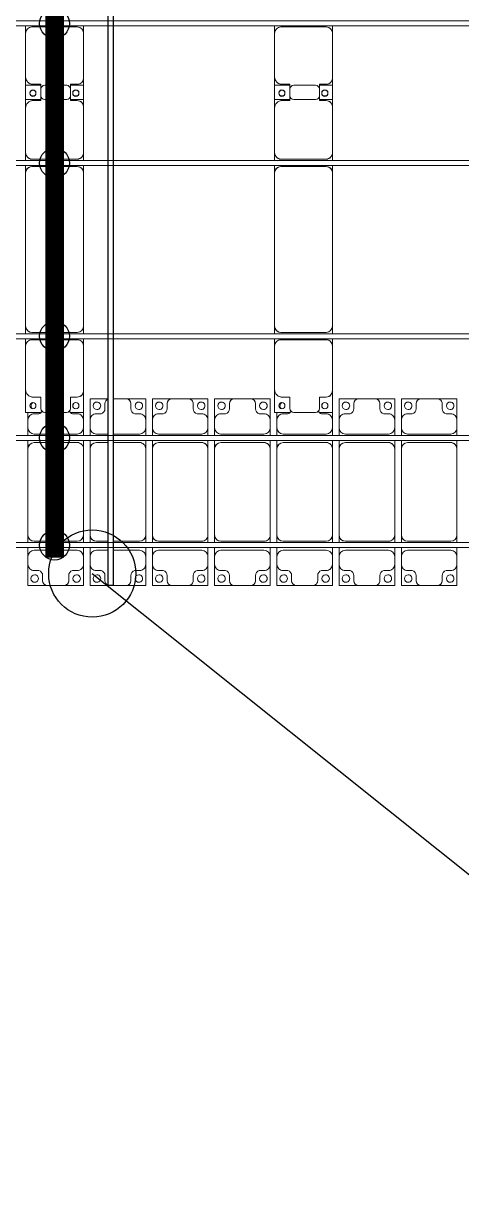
# Model space of a CAD drawing. Header units: millimetres. Extents: x -147246 to 112336, y -213734 to -86506.
# Drawn here: x -34365 to -30846, y -209415 to -200010 of the extents above; entities that cross this region are included whole.
import ezdxf

# ---------------------------------------------------------------- set-up
doc = ezdxf.new("R2010")
doc.units = ezdxf.units.MM
doc.layers.add('A-GENM', color=13, linetype='Continuous', lineweight=9)
doc.layers.add('S-BEAM', color=12, linetype='Continuous', lineweight=9)
for name, color, linetype in [('GC-BICH NEO', 6, 'Continuous'), ('GC-DAY NEO', 5, 'Continuous'), ('GC-HOP 40x60 GIA CUONG', 1, 'Continuous')]:
    doc.layers.add(name, color=color, linetype=linetype)

# ---------------------------------------------------------------- blocks, each defined once
blk = doc.blocks.new('Dai phao do pin - DẢI PHAO ĐỠ PIN-V32-BỐ TRÍ KHUNG KẾT CẤU BÈ PIN 05')
at = {"layer": 'A-GENM', "color": 7}
for p, q in [((-1312.2, 241.6), (-1129.7, 241.6)), ((-1312.2, 116.4), (-1312.2, 241.6)), ((-779.7, 241.6), (-1129.7, 241.6)), ((-779.7, 241.6), (-721.5, 241.6)), ((-729.7, -173.4), (-729.7, 191.6)), ((-681.5, 241.6), (-620.3, 241.6)), ((-670.3, 191.6), (-670.3, -173.4)), ((610.3, 241.6), (-620.3, 241.6)), ((610.3, 241.6), (668.5, 241.6)), ((660.3, -173.4), (660.3, 191.6)), ((708.5, 241.6), (769.7, 241.6)), ((719.7, 191.6), (719.7, -173.4)), ((1129.7, 241.6), (769.7, 241.6)), ((1129.7, 241.6), (1312.2, 241.6)), ((1197.8, 241.6), (1380.3, 241.6)), ((1197.8, 118.2), (1197.8, 241.6)), ((1312.2, 241.6), (1312.2, 118.2)), ((1730.3, 241.6), (1380.3, 241.6)), ((1730.3, 241.6), (1788.5, 241.6)), ((1780.3, -173.4), (1780.3, 191.6)), ((-1189.7, 118.2), (-1282.2, 118.2)), ((-1189.7, 181.6), (-1189.7, 118.2)), ((1189.7, 118.2), (1189.7, 181.6)), ((1282.2, 118.2), (1189.7, 118.2)), ((1320.3, 118.2), (1227.8, 118.2)), ((1320.3, 181.6), (1320.3, 118.2)), ((-1312.2, 88.2), (-1312.2, -88.2)), ((1197.8, 88.2), (1197.8, -88.2)), ((1312.2, -88.2), (1312.2, 88.2)), ((-1312.2, -223.4), (-1312.2, -116.4)), ((-1282.2, -118.2), (-1189.7, -118.2)), ((-1189.7, -118.2), (-1189.7, -173.4)), ((1189.7, -173.4), (1189.7, -118.2)), ((1189.7, -118.2), (1282.2, -118.2)), ((1197.8, -223.4), (1197.8, -118.2)), ((1227.8, -118.2), (1320.3, -118.2)), ((1312.2, -118.2), (1312.2, -223.4)), ((1320.3, -118.2), (1320.3, -173.4)), ((-1139.7, -223.4), (-1312.2, -223.4)), ((-1139.7, -223.4), (-779.7, -223.4)), ((-721.5, -223.4), (-779.7, -223.4)), ((-620.3, -223.4), (-681.5, -223.4)), ((-620.3, -223.4), (610.3, -223.4)), ((668.5, -223.4), (610.3, -223.4)), ((769.7, -223.4), (708.5, -223.4)), ((769.7, -223.4), (1139.7, -223.4)), ((1312.2, -223.4), (1139.7, -223.4)), ((1370.3, -223.4), (1197.8, -223.4)), ((1370.3, -223.4), (1730.3, -223.4)), ((1788.5, -223.4), (1730.3, -223.4))]:
    blk.add_line(p, q, dxfattribs=at)
for centre, radius, start, end in [((-1258.6, 183.2), 25, 0, 180), ((-1129.7, 181.6), 60, 90, 180), ((-1129.7, 181.6), 60, 150, 180), ((-779.7, 191.6), 50, 360, 90), ((-779.7, 191.6), 50, 360, 45), ((-620.3, 191.6), 50, 90, 180), ((-620.3, 191.6), 50, 105, 180), ((610.3, 191.6), 50, 360, 90), ((610.3, 191.6), 50, 15, 90), ((769.7, 191.6), 50, 90, 180), ((769.7, 191.6), 50, 135, 180), ((1129.7, 181.6), 60, 360, 90), ((1129.7, 181.6), 60, 360, 30), ((1248.6, 183.2), 25, 360, 180), ((1251.4, 183.2), 25, 0, 180), ((1380.3, 181.6), 60, 90, 180), ((1380.3, 181.6), 60, 150, 180), ((1730.3, 191.6), 50, 360, 90), ((1730.3, 191.6), 50, 360, 45), ((-1282.2, 88.2), 30, 90, 180), ((-1282.2, 88.2), 30, 120, 134.11165), ((-1258.6, 183.2), 25, 180, 360), ((1227.8, 88.2), 30, 90, 180), ((1248.6, 183.2), 25, 180, 0), ((1251.4, 183.2), 25, 180, 360), ((1282.2, 88.2), 30, 360, 90), ((-1282.2, -88.2), 30, 180, 270), ((1227.8, -88.2), 30, 180, 270), ((1282.2, -88.2), 30, 270, 360), ((-1282.2, -88.2), 30, 225.88881, 240), ((-1258.6, -161.8), 25, 0, 180), ((-1258.6, -161.8), 25, 180, 0), ((-1139.7, -173.4), 50, 180, 270), ((-1139.7, -173.4), 50, 180, 225), ((-779.7, -173.4), 50, 270, 360), ((-779.7, -173.4), 50, 315, 360), ((-620.3, -173.4), 50, 180, 270), ((-620.3, -173.4), 50, 180, 270), ((610.3, -173.4), 50, 270, 360), ((610.3, -173.4), 50, 285, 360), ((769.7, -173.4), 50, 180, 270), ((769.7, -173.4), 50, 180, 225), ((1139.7, -173.4), 50, 270, 360), ((1139.7, -173.4), 50, 315, 360), ((1248.6, -161.8), 25, 0, 180), ((1248.6, -161.8), 25, 180, 360), ((1251.4, -161.8), 25, 0, 180), ((1251.4, -161.8), 25, 180, 0), ((1370.3, -173.4), 50, 180, 270), ((1370.3, -173.4), 50, 180, 225), ((1730.3, -173.4), 50, 270, 360), ((1730.3, -173.4), 50, 315, 360)]:
    blk.add_arc(centre, radius, start, end, dxfattribs=at)
blk = doc.blocks.new('Dai phao do pin - DẢI PHAO ĐỠ PIN-V33-BỐ TRÍ KHUNG KẾT CẤU BÈ PIN 05')
at = {"layer": 'A-GENM', "color": 7}
for p, q in [((-1312.2, 241.6), (-1129.7, 241.6)), ((-1312.2, 116.4), (-1312.2, 241.6)), ((-779.7, 241.6), (-1129.7, 241.6)), ((-779.7, 241.6), (-721.5, 241.6)), ((-729.7, -173.4), (-729.7, 191.6)), ((-681.5, 241.6), (-620.3, 241.6)), ((-670.3, 191.6), (-670.3, -173.4)), ((610.3, 241.6), (-620.3, 241.6)), ((610.3, 241.6), (668.5, 241.6)), ((660.3, -173.4), (660.3, 191.6)), ((708.5, 241.6), (769.7, 241.6)), ((719.7, 191.6), (719.7, -173.4)), ((1129.7, 241.6), (769.7, 241.6)), ((1129.7, 241.6), (1312.2, 241.6)), ((1197.8, 241.6), (1380.3, 241.6)), ((1197.8, 118.2), (1197.8, 241.6)), ((1312.2, 241.6), (1312.2, 118.2)), ((1730.3, 241.6), (1380.3, 241.6)), ((1730.3, 241.6), (1788.5, 241.6)), ((1780.3, -173.4), (1780.3, 191.6)), ((-1189.7, 118.2), (-1282.2, 118.2)), ((-1189.7, 181.6), (-1189.7, 118.2)), ((1189.7, 118.2), (1189.7, 181.6)), ((1282.2, 118.2), (1189.7, 118.2)), ((1320.3, 118.2), (1227.8, 118.2)), ((1320.3, 181.6), (1320.3, 118.2)), ((-1312.2, 88.2), (-1312.2, -88.2)), ((1197.8, 88.2), (1197.8, -88.2)), ((1312.2, -88.2), (1312.2, 88.2)), ((-1312.2, -223.4), (-1312.2, -116.4)), ((-1282.2, -118.2), (-1189.7, -118.2)), ((-1189.7, -118.2), (-1189.7, -173.4)), ((1189.7, -173.4), (1189.7, -118.2)), ((1189.7, -118.2), (1282.2, -118.2)), ((1197.8, -223.4), (1197.8, -118.2)), ((1227.8, -118.2), (1320.3, -118.2)), ((1312.2, -118.2), (1312.2, -223.4)), ((1320.3, -118.2), (1320.3, -173.4)), ((-1139.7, -223.4), (-1312.2, -223.4)), ((-1139.7, -223.4), (-779.7, -223.4)), ((-721.5, -223.4), (-779.7, -223.4)), ((-620.3, -223.4), (-681.5, -223.4)), ((-620.3, -223.4), (610.3, -223.4)), ((668.5, -223.4), (610.3, -223.4)), ((769.7, -223.4), (708.5, -223.4)), ((769.7, -223.4), (1139.7, -223.4)), ((1312.2, -223.4), (1139.7, -223.4)), ((1370.3, -223.4), (1197.8, -223.4)), ((1370.3, -223.4), (1730.3, -223.4)), ((1788.5, -223.4), (1730.3, -223.4))]:
    blk.add_line(p, q, dxfattribs=at)
for centre, radius, start, end in [((-1258.6, 183.2), 25, 0, 180), ((-1129.7, 181.6), 60, 90, 180), ((-1129.7, 181.6), 60, 150, 180), ((-779.7, 191.6), 50, 360, 90), ((-779.7, 191.6), 50, 360, 45), ((-620.3, 191.6), 50, 90, 180), ((-620.3, 191.6), 50, 105, 180), ((610.3, 191.6), 50, 360, 90), ((610.3, 191.6), 50, 15, 90), ((769.7, 191.6), 50, 90, 180), ((769.7, 191.6), 50, 135, 180), ((1129.7, 181.6), 60, 360, 90), ((1129.7, 181.6), 60, 360, 30), ((1248.6, 183.2), 25, 360, 180), ((1251.4, 183.2), 25, 0, 180), ((1380.3, 181.6), 60, 90, 180), ((1380.3, 181.6), 60, 150, 180), ((1730.3, 191.6), 50, 360, 90), ((1730.3, 191.6), 50, 360, 45), ((-1282.2, 88.2), 30, 90, 180), ((-1282.2, 88.2), 30, 120, 134.11121), ((-1258.6, 183.2), 25, 180, 360), ((1227.8, 88.2), 30, 90, 180), ((1248.6, 183.2), 25, 180, 0), ((1251.4, 183.2), 25, 180, 360), ((1282.2, 88.2), 30, 360, 90), ((-1282.2, -88.2), 30, 180, 270), ((1227.8, -88.2), 30, 180, 270), ((1282.2, -88.2), 30, 270, 360), ((-1282.2, -88.2), 30, 225.88926, 240), ((-1258.6, -161.8), 25, 0, 180), ((-1258.6, -161.8), 25, 180, 0), ((-1139.7, -173.4), 50, 180, 270), ((-1139.7, -173.4), 50, 180, 225), ((-779.7, -173.4), 50, 270, 360), ((-779.7, -173.4), 50, 315, 360), ((-620.3, -173.4), 50, 180, 270), ((-620.3, -173.4), 50, 180, 270), ((610.3, -173.4), 50, 270, 360), ((610.3, -173.4), 50, 285, 360), ((769.7, -173.4), 50, 180, 270), ((769.7, -173.4), 50, 180, 225), ((1139.7, -173.4), 50, 270, 360), ((1139.7, -173.4), 50, 315, 360), ((1248.6, -161.8), 25, 0, 180), ((1248.6, -161.8), 25, 180, 360), ((1251.4, -161.8), 25, 0, 180), ((1251.4, -161.8), 25, 180, 0), ((1370.3, -173.4), 50, 180, 270), ((1370.3, -173.4), 50, 180, 225), ((1730.3, -173.4), 50, 270, 360), ((1730.3, -173.4), 50, 315, 360)]:
    blk.add_arc(centre, radius, start, end, dxfattribs=at)
blk = doc.blocks.new('Dai phaodi lai - DẢI PHAO ĐI LẠI-25020-BỐ TRÍ KHUNG KẾT CẤU BÈ PIN 05')
at = {"layer": 'A-GENM', "color": 7}
for p, q in [((62276.8, 748.4), (62421.5, 748.4)), ((62276.8, 579.3), (62276.8, 748.4)), ((62395.1, 710.4), (62395.1, 670.7)), ((62566.9, 748.4), (62461.5, 748.4)), ((62566.9, 748.4), (62723.2, 748.4)), ((62604.9, 670.7), (62604.9, 710.4)), ((62723.2, 748.4), (62723.2, 579.3)), ((62776.8, 748.4), (62933.1, 748.4)), ((62776.8, 579.3), (62776.8, 748.4)), ((62895.1, 710.4), (62895.1, 670.7)), ((63066.9, 748.4), (62933.1, 748.4)), ((63066.9, 748.4), (63223.2, 748.4)), ((63104.9, 670.7), (63104.9, 710.4)), ((63223.2, 748.4), (63223.2, 579.3)), ((63276.8, 748.4), (63433.1, 748.4)), ((63276.8, 579.3), (63276.8, 748.4)), ((63395.1, 710.4), (63395.1, 670.7)), ((63566.9, 748.4), (63433.1, 748.4)), ((63566.9, 748.4), (63723.2, 748.4)), ((63604.9, 670.7), (63604.9, 710.4)), ((63723.2, 748.4), (63723.2, 579.3)), ((64276.8, 748.4), (64433.1, 748.4)), ((64276.8, 579.3), (64276.8, 748.4)), ((64395.1, 710.4), (64395.1, 670.7)), ((64566.9, 748.4), (64433.1, 748.4)), ((64566.9, 748.4), (64723.2, 748.4)), ((64604.9, 670.7), (64604.9, 710.4)), ((64723.2, 748.4), (64723.2, 579.3)), ((64776.8, 748.4), (64933.1, 748.4)), ((64776.8, 579.3), (64776.8, 748.4)), ((64895.1, 710.4), (64895.1, 670.7)), ((65066.9, 748.4), (64933.1, 748.4)), ((65066.9, 748.4), (65223.2, 748.4)), ((65104.9, 670.7), (65104.9, 710.4)), ((65223.2, 748.4), (65223.2, 579.3)), ((61776.8, 579.3), (61776.8, 641.7)), ((61776.8, 579.3), (61776.8, 516.7)), ((61864.3, 629.3), (61826.8, 629.3)), ((62173.2, 629.3), (62135.7, 629.3)), ((62223.2, 640.7), (62223.2, 579.3)), ((62223.2, 516.7), (62223.2, 579.3)), ((62276.8, 579.3), (62276.8, 516.7)), ((62364.3, 629.3), (62326.8, 629.3)), ((62673.2, 629.3), (62635.7, 629.3)), ((62723.2, 516.7), (62723.2, 579.3)), ((62776.8, 579.3), (62776.8, 516.7)), ((62864.3, 629.3), (62826.8, 629.3)), ((63173.2, 629.3), (63135.7, 629.3)), ((63223.2, 516.7), (63223.2, 579.3)), ((63276.8, 579.3), (63276.8, 516.7)), ((63364.3, 629.3), (63326.8, 629.3)), ((63673.2, 629.3), (63635.7, 629.3)), ((63723.2, 516.7), (63723.2, 579.3)), ((63776.8, 579.3), (63776.8, 641.7)), ((63776.8, 579.3), (63776.8, 516.7)), ((63864.3, 629.3), (63826.8, 629.3)), ((64173.2, 629.3), (64135.7, 629.3)), ((64223.2, 640.7), (64223.2, 579.3)), ((64223.2, 516.7), (64223.2, 579.3)), ((64276.8, 579.3), (64276.8, 516.7)), ((64364.3, 629.3), (64326.8, 629.3)), ((64673.2, 629.3), (64635.7, 629.3)), ((64723.2, 516.7), (64723.2, 579.3)), ((64776.8, 579.3), (64776.8, 516.7)), ((64864.3, 629.3), (64826.8, 629.3)), ((65173.2, 629.3), (65135.7, 629.3)), ((65223.2, 516.7), (65223.2, 579.3)), ((61776.8, 455.5), (61776.8, 516.7)), ((62223.2, 516.7), (62223.2, 455.5)), ((62276.8, 455.5), (62276.8, 516.7)), ((62723.2, 516.7), (62723.2, 455.5)), ((62776.8, 455.5), (62776.8, 516.7)), ((63223.2, 516.7), (63223.2, 455.5)), ((63276.8, 455.5), (63276.8, 516.7)), ((63723.2, 516.7), (63723.2, 455.5)), ((63776.8, 455.5), (63776.8, 516.7)), ((64223.2, 516.7), (64223.2, 455.5)), ((64276.8, 455.5), (64276.8, 516.7)), ((64723.2, 516.7), (64723.2, 455.5)), ((64776.8, 455.5), (64776.8, 516.7)), ((65223.2, 516.7), (65223.2, 455.5)), ((61776.8, 348.3), (61776.8, 415.5)), ((61826.8, 466.7), (62173.2, 466.7)), ((62173.2, 398.3), (61826.8, 398.3)), ((62223.2, 415.5), (62223.2, 348.3)), ((62276.8, 348.3), (62276.8, 415.5)), ((62326.8, 466.7), (62421.5, 466.7)), ((62421.5, 398.3), (62326.8, 398.3)), ((62461.5, 466.7), (62673.2, 466.7)), ((62673.2, 398.3), (62461.5, 398.3)), ((62723.2, 415.5), (62723.2, 348.3)), ((62776.8, 348.3), (62776.8, 415.5)), ((62826.8, 466.7), (63173.2, 466.7)), ((63173.2, 398.3), (62826.8, 398.3)), ((63223.2, 415.5), (63223.2, 348.3)), ((63276.8, 348.3), (63276.8, 415.5)), ((63326.8, 466.7), (63673.2, 466.7)), ((63673.2, 398.3), (63326.8, 398.3)), ((63723.2, 415.5), (63723.2, 348.3)), ((63776.8, 348.3), (63776.8, 415.5)), ((63826.8, 466.7), (64173.2, 466.7)), ((64173.2, 398.3), (63826.8, 398.3)), ((64223.2, 415.5), (64223.2, 348.3)), ((64276.8, 348.3), (64276.8, 415.5)), ((64326.8, 466.7), (64673.2, 466.7)), ((64673.2, 398.3), (64326.8, 398.3)), ((64723.2, 415.5), (64723.2, 348.3)), ((64776.8, 348.3), (64776.8, 415.5)), ((64826.8, 466.7), (65173.2, 466.7)), ((65173.2, 398.3), (64826.8, 398.3)), ((65223.2, 415.5), (65223.2, 348.3)), ((61776.8, 348.3), (61776.8, -343.3)), ((62223.2, -343.3), (62223.2, 348.3)), ((62276.8, 348.3), (62276.8, -343.3)), ((62723.2, -343.3), (62723.2, 348.3)), ((62776.8, 348.3), (62776.8, -343.3)), ((63223.2, -343.3), (63223.2, 348.3)), ((63276.8, 348.3), (63276.8, -343.3)), ((63723.2, -343.3), (63723.2, 348.3)), ((63776.8, 348.3), (63776.8, -343.3)), ((64223.2, -343.3), (64223.2, 348.3)), ((64276.8, 348.3), (64276.8, -343.3)), ((64723.2, -343.3), (64723.2, 348.3)), ((64776.8, 348.3), (64776.8, -343.3)), ((65223.2, -343.3), (65223.2, 348.3)), ((61776.8, -404.5), (61776.8, -343.3)), ((62223.2, -343.3), (62223.2, -404.5)), ((62276.8, -404.5), (62276.8, -343.3)), ((62723.2, -343.3), (62723.2, -404.5)), ((62776.8, -404.5), (62776.8, -343.3)), ((63223.2, -343.3), (63223.2, -404.5)), ((63276.8, -404.5), (63276.8, -343.3)), ((63723.2, -343.3), (63723.2, -404.5)), ((63776.8, -404.5), (63776.8, -343.3)), ((64223.2, -343.3), (64223.2, -404.5)), ((64276.8, -404.5), (64276.8, -343.3)), ((64723.2, -343.3), (64723.2, -404.5)), ((64776.8, -404.5), (64776.8, -343.3)), ((65223.2, -343.3), (65223.2, -404.5)), ((61776.8, -516.7), (61776.8, -444.5)), ((61826.8, -393.3), (62173.2, -393.3)), ((62173.2, -466.7), (61826.8, -466.7)), ((62223.2, -444.5), (62223.2, -516.7)), ((62276.8, -516.7), (62276.8, -444.5)), ((62326.8, -393.3), (62421.5, -393.3)), ((62421.5, -466.7), (62326.8, -466.7)), ((62461.5, -393.3), (62673.2, -393.3)), ((62673.2, -466.7), (62461.5, -466.7)), ((62723.2, -444.5), (62723.2, -516.7)), ((62776.8, -516.7), (62776.8, -444.5)), ((62826.8, -393.3), (63173.2, -393.3)), ((63173.2, -466.7), (62826.8, -466.7)), ((63223.2, -444.5), (63223.2, -516.7)), ((63276.8, -516.7), (63276.8, -444.5)), ((63326.8, -393.3), (63673.2, -393.3)), ((63673.2, -466.7), (63326.8, -466.7)), ((63723.2, -444.5), (63723.2, -516.7)), ((63776.8, -516.7), (63776.8, -444.5)), ((63826.8, -393.3), (64173.2, -393.3)), ((64173.2, -466.7), (63826.8, -466.7)), ((64223.2, -444.5), (64223.2, -516.7)), ((64276.8, -516.7), (64276.8, -444.5)), ((64326.8, -393.3), (64673.2, -393.3)), ((64673.2, -466.7), (64326.8, -466.7)), ((64723.2, -444.5), (64723.2, -516.7)), ((64776.8, -516.7), (64776.8, -444.5)), ((64826.8, -393.3), (65173.2, -393.3)), ((65173.2, -466.7), (64826.8, -466.7)), ((65223.2, -444.5), (65223.2, -516.7)), ((61776.8, -516.7), (61776.8, -579.3)), ((62223.2, -579.3), (62223.2, -516.7)), ((62276.8, -516.7), (62276.8, -579.3)), ((62723.2, -579.3), (62723.2, -516.7)), ((62776.8, -516.7), (62776.8, -579.3)), ((63223.2, -579.3), (63223.2, -516.7)), ((63276.8, -516.7), (63276.8, -579.3)), ((63723.2, -579.3), (63723.2, -516.7)), ((63776.8, -516.7), (63776.8, -579.3)), ((64223.2, -579.3), (64223.2, -516.7)), ((64276.8, -516.7), (64276.8, -579.3)), ((64723.2, -579.3), (64723.2, -516.7)), ((64776.8, -516.7), (64776.8, -579.3)), ((65223.2, -579.3), (65223.2, -516.7)), ((61776.8, -748.4), (61776.8, -579.3)), ((61826.8, -629.3), (61864.3, -629.3)), ((62135.7, -629.3), (62173.2, -629.3)), ((62223.2, -579.3), (62223.2, -748.4)), ((62276.8, -748.4), (62276.8, -579.3)), ((62326.8, -629.3), (62364.3, -629.3)), ((62635.7, -629.3), (62673.2, -629.3)), ((62723.2, -579.3), (62723.2, -748.4)), ((62776.8, -748.4), (62776.8, -579.3)), ((62826.8, -629.3), (62864.3, -629.3)), ((63135.7, -629.3), (63173.2, -629.3)), ((63223.2, -579.3), (63223.2, -748.4)), ((63276.8, -748.4), (63276.8, -579.3)), ((63326.8, -629.3), (63364.3, -629.3)), ((63635.7, -629.3), (63673.2, -629.3)), ((63723.2, -579.3), (63723.2, -748.4)), ((63776.8, -748.4), (63776.8, -579.3)), ((63826.8, -629.3), (63864.3, -629.3)), ((64135.7, -629.3), (64173.2, -629.3)), ((64223.2, -579.3), (64223.2, -748.4)), ((64276.8, -748.4), (64276.8, -579.3)), ((64326.8, -629.3), (64364.3, -629.3)), ((64635.7, -629.3), (64673.2, -629.3)), ((64723.2, -579.3), (64723.2, -748.4)), ((64776.8, -748.4), (64776.8, -579.3)), ((64826.8, -629.3), (64864.3, -629.3)), ((65135.7, -629.3), (65173.2, -629.3)), ((65223.2, -579.3), (65223.2, -748.4)), ((61933.1, -748.4), (61776.8, -748.4)), ((61895.1, -670.7), (61895.1, -710.4)), ((61933.1, -748.4), (62066.9, -748.4)), ((62223.2, -748.4), (62066.9, -748.4)), ((62104.9, -710.4), (62104.9, -670.7)), ((62421.5, -748.4), (62276.8, -748.4)), ((62395.1, -670.7), (62395.1, -710.4)), ((62461.5, -748.4), (62566.9, -748.4)), ((62723.2, -748.4), (62566.9, -748.4)), ((62604.9, -710.4), (62604.9, -670.7)), ((62933.1, -748.4), (62776.8, -748.4)), ((62895.1, -670.7), (62895.1, -710.4)), ((62933.1, -748.4), (63066.9, -748.4)), ((63223.2, -748.4), (63066.9, -748.4)), ((63104.9, -710.4), (63104.9, -670.7)), ((63433.1, -748.4), (63276.8, -748.4)), ((63395.1, -670.7), (63395.1, -710.4)), ((63433.1, -748.4), (63566.9, -748.4)), ((63723.2, -748.4), (63566.9, -748.4)), ((63604.9, -710.4), (63604.9, -670.7)), ((63933.1, -748.4), (63776.8, -748.4)), ((63895.1, -670.7), (63895.1, -710.4)), ((63933.1, -748.4), (64066.9, -748.4)), ((64223.2, -748.4), (64066.9, -748.4)), ((64104.9, -710.4), (64104.9, -670.7)), ((64433.1, -748.4), (64276.8, -748.4)), ((64395.1, -670.7), (64395.1, -710.4)), ((64433.1, -748.4), (64566.9, -748.4)), ((64723.2, -748.4), (64566.9, -748.4)), ((64604.9, -710.4), (64604.9, -670.7)), ((64933.1, -748.4), (64776.8, -748.4)), ((64895.1, -670.7), (64895.1, -710.4)), ((64933.1, -748.4), (65066.9, -748.4)), ((65223.2, -748.4), (65066.9, -748.4)), ((65104.9, -710.4), (65104.9, -670.7))]:
    blk.add_line(p, q, dxfattribs=at)
for centre, radius, start, end in [((61831.6, 693.3), 30, 120, 225), ((62168.4, 693.3), 30, 150, 208.72677), ((62331.6, 693.3), 30, 90, 270), ((62331.6, 693.3), 30, 270, 90), ((62355.2, 668.2), 40, 283.18854, 3.50807), ((62433.1, 710.4), 38, 107.87222, 180), ((62433.1, 710.4), 38, 107.87222, 135), ((62566.9, 710.4), 38, 0, 90), ((62566.9, 710.4), 38, 45, 90), ((62644.8, 668.2), 40, 176.49193, 256.81146), ((62668.4, 693.3), 30, 90, 270), ((62668.4, 693.3), 30, 270, 90), ((62831.6, 693.3), 30, 90, 270), ((62831.6, 693.3), 30, 270, 90), ((62855.2, 668.2), 40, 283.18854, 3.50807), ((62933.1, 710.4), 38, 90, 180), ((62933.1, 710.4), 38, 90, 135), ((63066.9, 710.4), 38, 360, 90), ((63066.9, 710.4), 38, 45, 90), ((63144.8, 668.2), 40, 176.49193, 256.81146), ((63168.4, 693.3), 30, 90, 270), ((63168.4, 693.3), 30, 270, 90), ((63331.6, 693.3), 30, 90, 270), ((63331.6, 693.3), 30, 270, 90), ((63355.2, 668.2), 40, 283.18854, 3.50807), ((63433.1, 710.4), 38, 90, 180), ((63433.1, 710.4), 38, 90, 135), ((63566.9, 710.4), 38, 0, 90), ((63566.9, 710.4), 38, 45, 90), ((63644.8, 668.2), 40, 176.49193, 256.81146), ((63668.4, 693.3), 30, 90, 270), ((63668.4, 693.3), 30, 270, 90), ((63831.6, 693.3), 30, 120, 225), ((64168.4, 693.3), 30, 150, 208.72872), ((64331.6, 693.3), 30, 90, 270), ((64331.6, 693.3), 30, 270, 90), ((64355.2, 668.2), 40, 283.18854, 3.50807), ((64433.1, 710.4), 38, 90, 180), ((64433.1, 710.4), 38, 90, 135), ((64566.9, 710.4), 38, 0, 90), ((64566.9, 710.4), 38, 45, 90), ((64644.8, 668.2), 40, 176.49193, 256.81146), ((64668.4, 693.3), 30, 90, 270), ((64668.4, 693.3), 30, 270, 90), ((64831.6, 693.3), 30, 90, 270), ((64831.6, 693.3), 30, 270, 90), ((64855.2, 668.2), 40, 283.18854, 3.50807), ((64933.1, 710.4), 38, 90, 180), ((64933.1, 710.4), 38, 90, 135), ((65066.9, 710.4), 38, 360, 90), ((65066.9, 710.4), 38, 45, 90), ((65144.8, 668.2), 40, 176.49193, 256.81146), ((65168.4, 693.3), 30, 90, 270), ((65168.4, 693.3), 30, 270, 90), ((61826.8, 579.3), 50, 90, 180), ((61826.8, 579.3), 50, 90, 135), ((61855.2, 668.2), 40, 283.18854, 336.11121), ((62144.8, 668.2), 40, 203.88861, 256.81146), ((62173.2, 579.3), 50, 0, 90), ((62173.2, 579.3), 50, 45, 90), ((62326.8, 579.3), 50, 90, 180), ((62326.8, 579.3), 50, 90, 135), ((62673.2, 579.3), 50, 360, 90), ((62673.2, 579.3), 50, 45, 90), ((62826.8, 579.3), 50, 90, 180), ((62826.8, 579.3), 50, 90, 135), ((63173.2, 579.3), 50, 360, 90), ((63173.2, 579.3), 50, 45, 90), ((63326.8, 579.3), 50, 90, 180), ((63326.8, 579.3), 50, 90, 135), ((63673.2, 579.3), 50, 0, 90), ((63673.2, 579.3), 50, 45, 90), ((63826.8, 579.3), 50, 90, 180), ((63826.8, 579.3), 50, 90, 135), ((63855.2, 668.2), 40, 283.18854, 336.11067), ((64144.8, 668.2), 40, 203.88914, 256.81146), ((64173.2, 579.3), 50, 0, 90), ((64173.2, 579.3), 50, 45, 90), ((64326.8, 579.3), 50, 90, 180), ((64326.8, 579.3), 50, 90, 135), ((64673.2, 579.3), 50, 0, 90), ((64673.2, 579.3), 50, 45, 90), ((64826.8, 579.3), 50, 90, 180), ((64826.8, 579.3), 50, 90, 135), ((65173.2, 579.3), 50, 0, 90), ((65173.2, 579.3), 50, 45, 90), ((61826.8, 516.7), 50, 180, 270), ((61826.8, 516.7), 50, 225, 270), ((62173.2, 516.7), 50, 270, 360), ((62173.2, 516.7), 50, 270, 315), ((62326.8, 516.7), 50, 180, 270), ((62326.8, 516.7), 50, 225, 270), ((62673.2, 516.7), 50, 270, 0), ((62673.2, 516.7), 50, 270, 315), ((62826.8, 516.7), 50, 180, 270), ((62826.8, 516.7), 50, 225, 270), ((63173.2, 516.7), 50, 270, 360), ((63173.2, 516.7), 50, 270, 315), ((63326.8, 516.7), 50, 180, 270), ((63326.8, 516.7), 50, 225, 270), ((63673.2, 516.7), 50, 270, 360), ((63673.2, 516.7), 50, 270, 315), ((63826.8, 516.7), 50, 180, 270), ((63826.8, 516.7), 50, 225, 270), ((64173.2, 516.7), 50, 270, 360), ((64173.2, 516.7), 50, 270, 315), ((64326.8, 516.7), 50, 180, 270), ((64326.8, 516.7), 50, 225, 270), ((64673.2, 516.7), 50, 270, 0), ((64673.2, 516.7), 50, 270, 315), ((64826.8, 516.7), 50, 180, 270), ((64826.8, 516.7), 50, 225, 270), ((65173.2, 516.7), 50, 270, 0), ((65173.2, 516.7), 50, 270, 315), ((61826.8, 348.3), 50, 90, 180), ((61826.8, 348.3), 50, 120, 165), ((62173.2, 348.3), 50, 360, 90), ((62173.2, 348.3), 50, 45, 90), ((62326.8, 348.3), 50, 90, 180), ((62326.8, 348.3), 50, 120, 165), ((62673.2, 348.3), 50, 360, 90), ((62673.2, 348.3), 50, 45, 90), ((62826.8, 348.3), 50, 90, 180), ((62826.8, 348.3), 50, 120, 165), ((63173.2, 348.3), 50, 0, 90), ((63173.2, 348.3), 50, 45, 90), ((63326.8, 348.3), 50, 90, 180), ((63326.8, 348.3), 50, 120, 165), ((63673.2, 348.3), 50, 0, 90), ((63673.2, 348.3), 50, 45, 90), ((63826.8, 348.3), 50, 90, 180), ((63826.8, 348.3), 50, 120, 165), ((64173.2, 348.3), 50, 360, 90), ((64173.2, 348.3), 50, 45, 90), ((64326.8, 348.3), 50, 90, 180), ((64326.8, 348.3), 50, 120, 165), ((64673.2, 348.3), 50, 0, 90), ((64673.2, 348.3), 50, 45, 90), ((64826.8, 348.3), 50, 90, 180), ((64826.8, 348.3), 50, 120, 165), ((65173.2, 348.3), 50, 0, 90), ((65173.2, 348.3), 50, 45, 90), ((61826.8, -343.3), 50, 180, 270), ((61826.8, -343.3), 50, 180, 255), ((62173.2, -343.3), 50, 270, 360), ((62173.2, -343.3), 50, 315, 360), ((62326.8, -343.3), 50, 180, 270), ((62326.8, -343.3), 50, 180, 255), ((62673.2, -343.3), 50, 270, 360), ((62673.2, -343.3), 50, 315, 360), ((62826.8, -343.3), 50, 180, 270), ((62826.8, -343.3), 50, 180, 255), ((63173.2, -343.3), 50, 270, 0), ((63173.2, -343.3), 50, 315, 0), ((63326.8, -343.3), 50, 180, 270), ((63326.8, -343.3), 50, 180, 210), ((63326.8, -343.3), 50, 214.99174, 255), ((63673.2, -343.3), 50, 270, 0), ((63673.2, -343.3), 50, 315, 0), ((63826.8, -343.3), 50, 180, 270), ((63826.8, -343.3), 50, 180, 255), ((64173.2, -343.3), 50, 270, 360), ((64173.2, -343.3), 50, 315, 0), ((64326.8, -343.3), 50, 180, 270), ((64326.8, -343.3), 50, 180, 255), ((64673.2, -343.3), 50, 270, 0), ((64673.2, -343.3), 50, 315, 0), ((64826.8, -343.3), 50, 180, 270), ((64826.8, -343.3), 50, 180, 255), ((65173.2, -343.3), 50, 270, 360), ((65173.2, -343.3), 50, 315, 0), ((61826.8, -516.7), 50, 90, 180), ((61826.8, -516.7), 50, 90, 135), ((62173.2, -516.7), 50, 0, 90), ((62173.2, -516.7), 50, 45, 90), ((62326.8, -516.7), 50, 90, 180), ((62326.8, -516.7), 50, 90, 135), ((62673.2, -516.7), 50, 360, 90), ((62673.2, -516.7), 50, 45, 90), ((62826.8, -516.7), 50, 90, 180), ((62826.8, -516.7), 50, 90, 135), ((63173.2, -516.7), 50, 360, 90), ((63173.2, -516.7), 50, 45, 90), ((63326.8, -516.7), 50, 90, 180), ((63326.8, -516.7), 50, 90, 135), ((63673.2, -516.7), 50, 0, 90), ((63673.2, -516.7), 50, 45, 90), ((63826.8, -516.7), 50, 90, 180), ((63826.8, -516.7), 50, 90, 135), ((64173.2, -516.7), 50, 360, 90), ((64173.2, -516.7), 50, 45, 90), ((64326.8, -516.7), 50, 90, 180), ((64326.8, -516.7), 50, 90, 135), ((64673.2, -516.7), 50, 360, 90), ((64673.2, -516.7), 50, 45, 90), ((64826.8, -516.7), 50, 90, 180), ((64826.8, -516.7), 50, 90, 135), ((65173.2, -516.7), 50, 0, 90), ((65173.2, -516.7), 50, 45, 90), ((61826.8, -579.3), 50, 180, 270), ((61826.8, -579.3), 50, 225, 270), ((61855.2, -668.2), 40, 356.49193, 76.81146), ((62144.8, -668.2), 40, 103.18854, 183.50807), ((62173.2, -579.3), 50, 270, 0), ((62173.2, -579.3), 50, 270, 315), ((62326.8, -579.3), 50, 180, 270), ((62326.8, -579.3), 50, 225, 270), ((62355.2, -668.2), 40, 356.49193, 76.81146), ((62644.8, -668.2), 40, 103.18854, 183.50807), ((62673.2, -579.3), 50, 270, 0), ((62673.2, -579.3), 50, 270, 315), ((62826.8, -579.3), 50, 180, 270), ((62826.8, -579.3), 50, 225, 270), ((62855.2, -668.2), 40, 356.49193, 76.81146), ((63144.8, -668.2), 40, 103.18854, 183.50807), ((63173.2, -579.3), 50, 270, 0), ((63173.2, -579.3), 50, 270, 315), ((63326.8, -579.3), 50, 180, 270), ((63326.8, -579.3), 50, 225, 270), ((63355.2, -668.2), 40, 356.49193, 76.81146), ((63644.8, -668.2), 40, 103.18854, 183.50807), ((63673.2, -579.3), 50, 270, 360), ((63673.2, -579.3), 50, 270, 315), ((63826.8, -579.3), 50, 180, 270), ((63826.8, -579.3), 50, 225, 270), ((63855.2, -668.2), 40, 356.49193, 76.81146), ((64144.8, -668.2), 40, 103.18854, 183.50807), ((64173.2, -579.3), 50, 270, 360), ((64173.2, -579.3), 50, 270, 315), ((64326.8, -579.3), 50, 180, 270), ((64326.8, -579.3), 50, 225, 270), ((64355.2, -668.2), 40, 356.49193, 76.81146), ((64644.8, -668.2), 40, 103.18854, 183.50807), ((64673.2, -579.3), 50, 270, 360), ((64673.2, -579.3), 50, 270, 315), ((64826.8, -579.3), 50, 180, 270), ((64826.8, -579.3), 50, 225, 270), ((64855.2, -668.2), 40, 356.49193, 76.81146), ((65144.8, -668.2), 40, 103.18854, 183.50807), ((65173.2, -579.3), 50, 270, 360), ((65173.2, -579.3), 50, 270, 315), ((61831.6, -693.3), 30, 90, 270), ((61831.6, -693.3), 30, 270, 90), ((61933.1, -710.4), 38, 180, 270), ((61933.1, -710.4), 38, 225, 270), ((62066.9, -710.4), 38, 270, 360), ((62066.9, -710.4), 38, 270, 315), ((62168.4, -693.3), 30, 90, 270), ((62168.4, -693.3), 30, 270, 90), ((62331.6, -693.3), 30, 90, 270), ((62331.6, -693.3), 30, 270, 90), ((62433.1, -710.4), 38, 180, 252.12778), ((62433.1, -710.4), 38, 225, 252.12778), ((62566.9, -710.4), 38, 270, 360), ((62566.9, -710.4), 38, 270, 315), ((62668.4, -693.3), 30, 90, 270), ((62668.4, -693.3), 30, 270, 90), ((62831.6, -693.3), 30, 90, 270), ((62831.6, -693.3), 30, 270, 90), ((62933.1, -710.4), 38, 180, 270), ((62933.1, -710.4), 38, 225, 270), ((63066.9, -710.4), 38, 270, 0), ((63066.9, -710.4), 38, 270, 315), ((63168.4, -693.3), 30, 90, 270), ((63168.4, -693.3), 30, 270, 90), ((63331.6, -693.3), 30, 90, 270), ((63331.6, -693.3), 30, 270, 90), ((63433.1, -710.4), 38, 180, 270), ((63433.1, -710.4), 38, 225, 270), ((63566.9, -710.4), 38, 270, 360), ((63566.9, -710.4), 38, 270, 315), ((63668.4, -693.3), 30, 90, 270), ((63668.4, -693.3), 30, 270, 90), ((63831.6, -693.3), 30, 90, 270), ((63831.6, -693.3), 30, 270, 90), ((63933.1, -710.4), 38, 180, 270), ((63933.1, -710.4), 38, 225, 270), ((64066.9, -710.4), 38, 270, 0), ((64066.9, -710.4), 38, 270, 315), ((64168.4, -693.3), 30, 90, 270), ((64168.4, -693.3), 30, 270, 90), ((64331.6, -693.3), 30, 90, 270), ((64331.6, -693.3), 30, 270, 90), ((64433.1, -710.4), 38, 180, 270), ((64433.1, -710.4), 38, 225, 270), ((64566.9, -710.4), 38, 270, 0), ((64566.9, -710.4), 38, 270, 315), ((64668.4, -693.3), 30, 90, 270), ((64668.4, -693.3), 30, 270, 90), ((64831.6, -693.3), 30, 90, 270), ((64831.6, -693.3), 30, 270, 90), ((64933.1, -710.4), 38, 180, 270), ((64933.1, -710.4), 38, 225, 270), ((65066.9, -710.4), 38, 270, 360), ((65066.9, -710.4), 38, 270, 315), ((65168.4, -693.3), 30, 90, 270), ((65168.4, -693.3), 30, 270, 90)]:
    blk.add_arc(centre, radius, start, end, dxfattribs=at)
blk = doc.blocks.new('Dầm C52 - Dầm C52-18923-BỐ TRÍ KHUNG KẾT CẤU BÈ PIN 05')
at = {"layer": 'S-BEAM', "color": 1}
for p, q in [((-52556.1, 20), (52556.1, 20)), ((52556.1, -20), (-52556.1, -20))]:
    blk.add_line(p, q, dxfattribs=at)
blk = doc.blocks.new('Dầm C52 - Hộp 40x60-25900-BỐ TRÍ KHUNG KẾT CẤU BÈ PIN 05')
at = {"layer": 'S-BEAM', "color": 3, "lineweight": 25}
for p, q in [((-55977.2, 20), (55977.2, 20)), ((55977.2, 20), (55977.2, -20)), ((55977.2, -20), (-55977.2, -20))]:
    blk.add_line(p, q, dxfattribs=at)
blk = doc.blocks.new('HOBANMONG_BEPIN 5_rvt-1-BỐ TRÍ KHUNG KẾT CẤU BÈ PIN 05')
at = {"layer": 'A-GENM', "color": 3, "lineweight": 25}
for name, p, rotation in [('Dai phao do pin - DẢI PHAO ĐỠ PIN-V32-BỐ TRÍ KHUNG KẾT CẤU BÈ PIN 05', (-34105.9, -201818.2), 89.99977101252024), ('Dai phao do pin - DẢI PHAO ĐỠ PIN-V33-BỐ TRÍ KHUNG KẾT CẤU BÈ PIN 05', (-32105.9, -201818.2), 89.99977101252024), ('Dai phaodi lai - DẢI PHAO ĐI LẠI-25020-BỐ TRÍ KHUNG KẾT CẤU BÈ PIN 05', (-96105.9, -203770.5), 359.9997710135151)]:
    blk.add_blockref(name, p, dxfattribs=dict(at, rotation=rotation))
at = {"layer": 'S-BEAM', "color": 3, "lineweight": 25}
for name, p, rotation in [('Dầm C52 - Hộp 40x60-25900-BỐ TRÍ KHUNG KẾT CẤU BÈ PIN 05', (-33664.2, -148541.9), 269.9997710125197), ('Dầm C52 - Dầm C52-18923-BỐ TRÍ KHUNG KẾT CẤU BÈ PIN 05', (-44162.1, -200009.7), 179.9997710135151), ('Dầm C52 - Dầm C52-18923-BỐ TRÍ KHUNG KẾT CẤU BÈ PIN 05', (-44162.1, -201129.7), 179.9997710135151), ('Dầm C52 - Dầm C52-18923-BỐ TRÍ KHUNG KẾT CẤU BÈ PIN 05', (-44162.1, -202519.7), 179.9997710135151), ('Dầm C52 - Dầm C52-18923-BỐ TRÍ KHUNG KẾT CẤU BÈ PIN 05', (-44162.1, -203335.3), 179.9997710135151), ('Dầm C52 - Dầm C52-18923-BỐ TRÍ KHUNG KẾT CẤU BÈ PIN 05', (-44162.1, -204195.3), 179.9997710135151)]:
    blk.add_blockref(name, p, dxfattribs=dict(at, rotation=rotation))

msp = doc.modelspace()

# ---------------------------------------------------------------- linework, layer by layer
at = {"layer": 'GC-BICH NEO'}
msp.add_circle((-33812.2, -204423.8), 350, dxfattribs=at)
at = {"layer": 'GC-DAY NEO'}
msp.add_line((-33812.2, -204423.8), (-27560.1, -209414.8), dxfattribs=at)
at = {"layer": 'GC-HOP 40x60 GIA CUONG', "const_width": 150}
msp.add_lwpolyline([(-34114.9, -204295.3), (-34114.9, -189295.3)], dxfattribs=at)
at = {"layer": 'GC-HOP 40x60 GIA CUONG'}
for centre in [(-34114.9, -200009.7), (-34114.9, -201129.7), (-34114.9, -202519.7), (-34114.9, -203335.3), (-34114.9, -204195.3)]:
    msp.add_circle(centre, 120, dxfattribs=at)

# ---------------------------------------------------------------- block references
at = {"lineweight": 5}
msp.add_blockref('HOBANMONG_BEPIN 5_rvt-1-BỐ TRÍ KHUNG KẾT CẤU BÈ PIN 05', (0, 0), dxfattribs=at)

doc.saveas('drawing.dxf')
